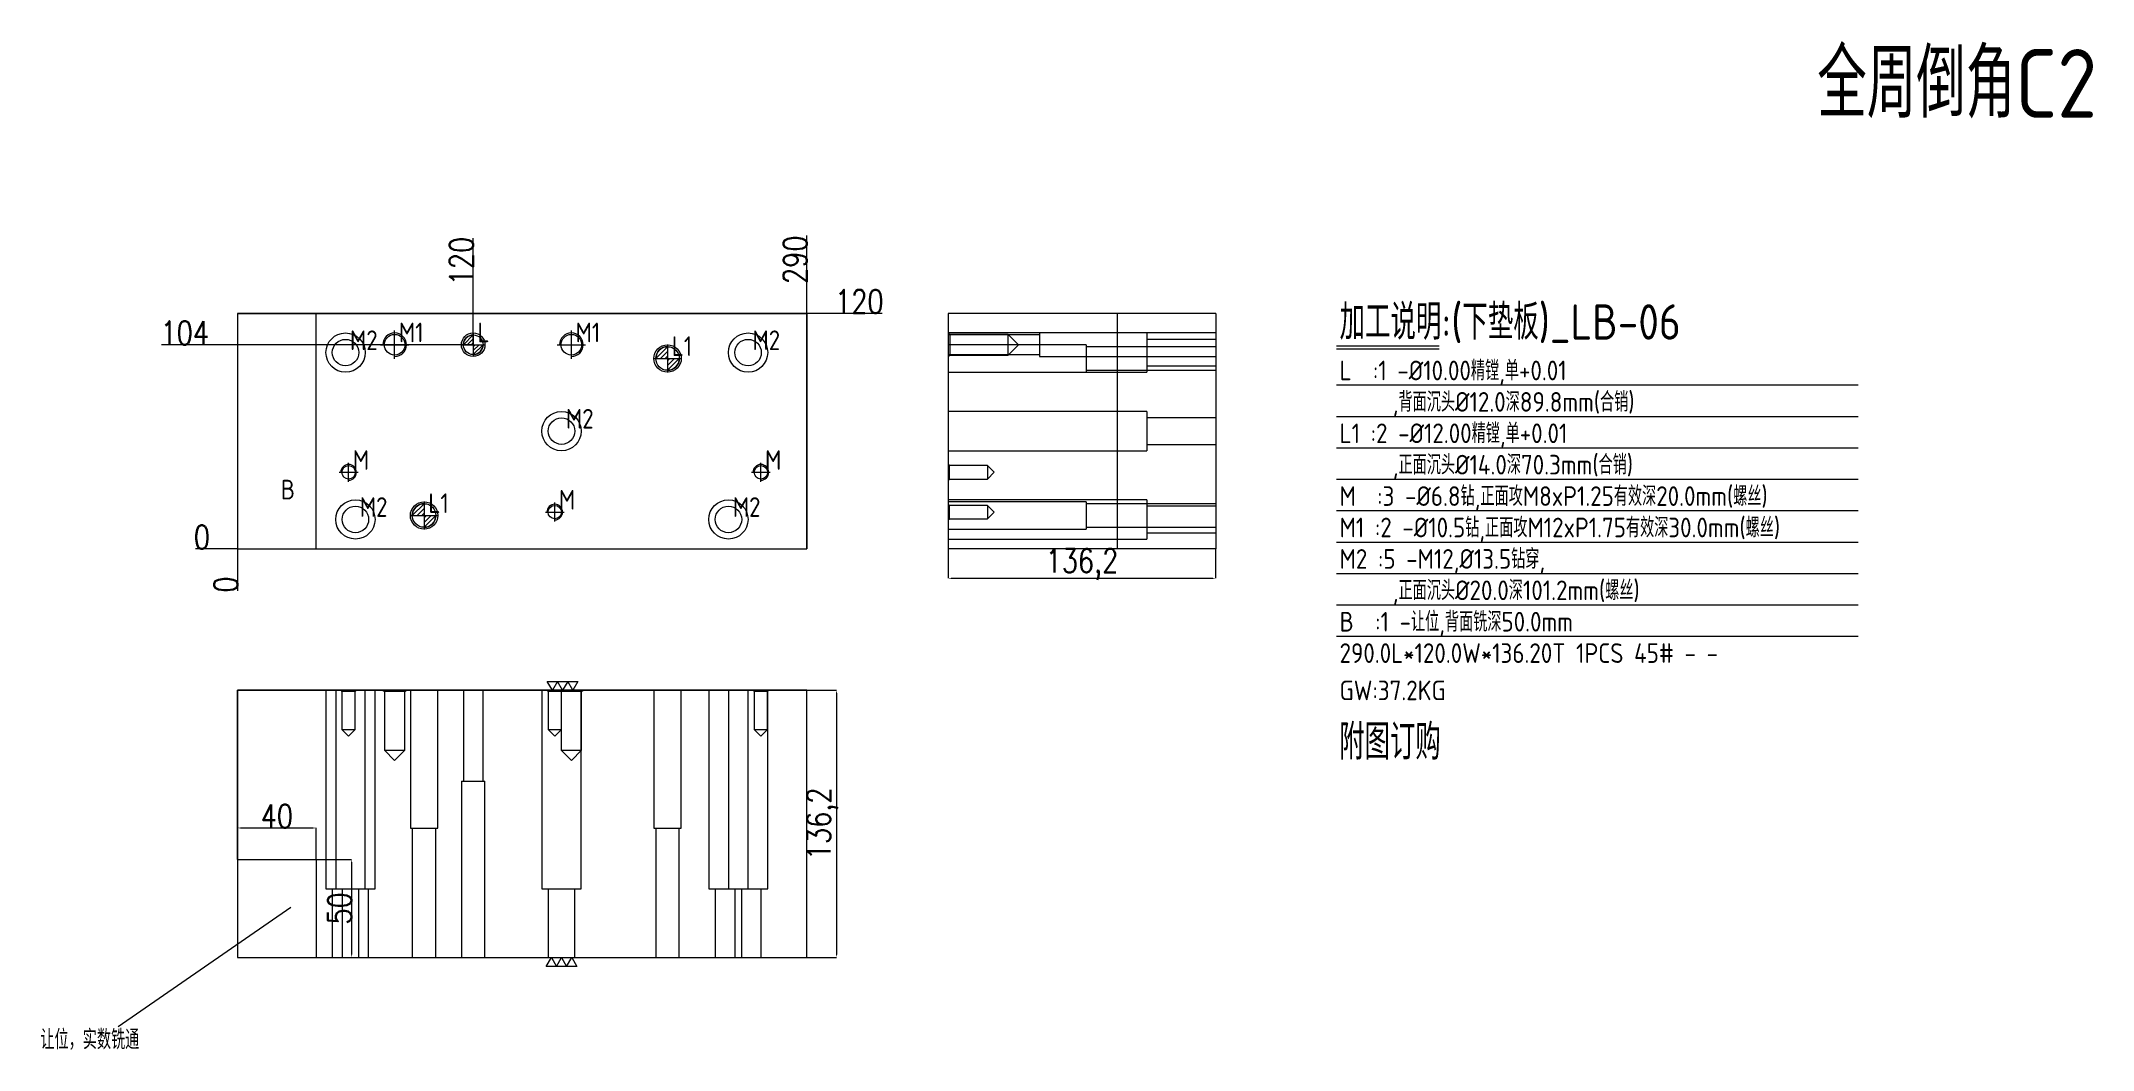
# Model space of a CAD drawing. Header units: millimetres. Extents: x -10557 to -9512, y 59544 to 60058.
import ezdxf

# ---------------------------------------------------------------- set-up
doc = ezdxf.new("R2010")
doc.units = ezdxf.units.MM
doc.linetypes.add('CENTER', pattern=[0])
doc.linetypes.add('DASHED', pattern=[0])
for name, color, linetype, lineweight in [('DIE', 20, 'Continuous', 20), ('DIM', 4, 'Continuous', 20), ('LB', 191, 'Continuous', 20), ('LB_W', 1, 'Continuous', 20)]:
    doc.layers.add(name, color=color, linetype=linetype, lineweight=lineweight)
doc.styles.add('gbenor', font='gbenor.shx', dxfattribs={"bigfont": 'gbcbig.shx'})
doc.styles.add('TXT', font='txt.shx', dxfattribs={"width": 0.8, "bigfont": 'ctxt.shx'})
doc.dimstyles.new('零件', dxfattribs={"dimscale": 1.5, "dimtxt": 8, "dimasz": 1, "dimexe": 0, "dimexo": 0, "dimgap": 0, "dimtad": 1, "dimtxsty": 'TXT', "dimcen": 0, "dimclrd": 252, "dimclre": 252, "dimclrt": 4, "dimazin": 3, "dimtp": 0.001, "dimtm": 0.001, "dimtfac": 1, "dimtmove": 0, "dimatfit": 3, "dimlwd": 5, "dimlwe": 5})

# ---------------------------------------------------------------- blocks, each defined once
blk = doc.blocks.new('*D1109')
at = {"layer": 'Defpoints', "color": 0}
for p in [(-10166.9, 59919.7), (-10151.9, 59919.7), (-10456.9, 59799.7)]:
    blk.add_point(p, dxfattribs=at)
at = {"layer": 'DIM', "color": 252, "lineweight": 5}
blk.add_line((-10166.9, 59919.7), (-10128.6, 59919.7), dxfattribs=at)
at = {"layer": 'DIM', "color": 4, "lineweight": 5, "insert": (-10140.2, 59925.7), "char_height": 12, "attachment_point": 5, "style": 'TXT'}
blk.add_mtext('120', dxfattribs=at)
blk = doc.blocks.new('*D1110')
at = {"layer": 'Defpoints', "color": 0}
for p in [(-10471.9, 59799.7), (-10456.9, 59799.7), (-10456.9, 59799.7)]:
    blk.add_point(p, dxfattribs=at)
at = {"layer": 'DIM', "color": 252, "lineweight": 5}
blk.add_line((-10456.9, 59799.7), (-10478.3, 59799.7), dxfattribs=at)
at = {"layer": 'DIM', "color": 4, "lineweight": 5, "insert": (-10475.1, 59805.7), "char_height": 12, "attachment_point": 5, "style": 'TXT'}
blk.add_mtext('0', dxfattribs=at)
blk = doc.blocks.new('*D1111')
at = {"layer": 'Defpoints', "color": 0}
for p in [(-10471.9, 59903.7), (-10336.9, 59903.7), (-10456.9, 59799.7)]:
    blk.add_point(p, dxfattribs=at)
at = {"layer": 'DIM', "color": 252, "lineweight": 5}
for p, q in [((-10468.9, 59903.7), (-10495.7, 59903.7)), ((-10465.9, 59903.7), (-10468.9, 59903.7)), ((-10336.9, 59903.7), (-10465.9, 59903.7))]:
    blk.add_line(p, q, dxfattribs=at)
at = {"layer": 'DIM', "color": 4, "lineweight": 5, "insert": (-10483.8, 59909.7), "char_height": 12, "attachment_point": 5, "style": 'TXT'}
blk.add_mtext('104', dxfattribs=at)
blk = doc.blocks.new('*D1112')
at = {"layer": 'Defpoints', "color": 0}
for p in [(-10456.9, 59799.7), (-10456.9, 59799.7), (-10456.9, 59784.7)]:
    blk.add_point(p, dxfattribs=at)
at = {"layer": 'DIM', "color": 252, "lineweight": 5}
blk.add_line((-10456.9, 59799.7), (-10456.9, 59778.3), dxfattribs=at)
at = {"layer": 'DIM', "color": 4, "lineweight": 5, "insert": (-10462.9, 59781.5), "char_height": 12, "attachment_point": 5, "rotation": 90, "style": 'TXT'}
blk.add_mtext('0', dxfattribs=at)
blk = doc.blocks.new('*D1113')
at = {"layer": 'Defpoints', "color": 0}
for p in [(-10166.9, 59934.7), (-10166.9, 59919.7), (-10456.9, 59799.7)]:
    blk.add_point(p, dxfattribs=at)
at = {"layer": 'DIM', "color": 252, "lineweight": 5}
blk.add_line((-10166.9, 59919.7), (-10166.9, 59959.4), dxfattribs=at)
at = {"layer": 'DIM', "color": 4, "lineweight": 5, "insert": (-10172.9, 59947), "char_height": 12, "attachment_point": 5, "rotation": 90, "style": 'TXT'}
blk.add_mtext('290', dxfattribs=at)
blk = doc.blocks.new('*D1114')
at = {"layer": 'Defpoints', "color": 0}
for p in [(-10336.9, 59934.7), (-10336.9, 59903.7), (-10456.9, 59799.7)]:
    blk.add_point(p, dxfattribs=at)
at = {"layer": 'DIM', "color": 252, "lineweight": 5}
blk.add_line((-10336.9, 59903.7), (-10336.9, 59958), dxfattribs=at)
at = {"layer": 'DIM', "color": 4, "lineweight": 5, "insert": (-10342.9, 59946.3), "char_height": 12, "attachment_point": 5, "rotation": 90, "style": 'TXT'}
blk.add_mtext('120', dxfattribs=at)
blk = doc.blocks.new('*D1115')
at = {"layer": 'Defpoints', "color": 0}
for p in [(-10166.9, 59727.7), (-10166.9, 59591.5), (-10151.9, 59591.5)]:
    blk.add_point(p, dxfattribs=at)
at = {"layer": 'DIM', "color": 252, "lineweight": 5}
for p, q in [((-10166.9, 59727.7), (-10151.9, 59727.7)), ((-10151.9, 59726.2), (-10151.9, 59593)), ((-10166.9, 59591.5), (-10151.9, 59591.5))]:
    blk.add_line(p, q, dxfattribs=at)
at = {"layer": 'DIM', "color": 252}
for points in [[(-10151.6, 59726.2), (-10152.1, 59726.2), (-10151.9, 59727.7)], [(-10152.1, 59593), (-10151.6, 59593), (-10151.9, 59591.5)]]:
    blk.add_solid(points, dxfattribs=at)
at = {"layer": 'DIM', "color": 4, "lineweight": 5, "insert": (-10159, 59659.6), "char_height": 12, "attachment_point": 5, "rotation": 90, "style": 'TXT'}
blk.add_mtext('136,2', dxfattribs=at)
blk = doc.blocks.new('*D1116')
at = {"layer": 'Defpoints', "color": 0}
for p in [(-10094.9, 59799.7), (-9958.7, 59799.7), (-9958.7, 59784.7)]:
    blk.add_point(p, dxfattribs=at)
at = {"layer": 'DIM', "color": 252, "lineweight": 5}
for p, q in [((-10094.9, 59799.7), (-10094.9, 59784.7)), ((-9958.7, 59799.7), (-9958.7, 59784.7)), ((-10093.4, 59784.7), (-9960.2, 59784.7))]:
    blk.add_line(p, q, dxfattribs=at)
at = {"layer": 'DIM', "color": 252}
for points in [[(-10093.4, 59784.9), (-10093.4, 59784.4), (-10094.9, 59784.7)], [(-9960.2, 59784.4), (-9960.2, 59784.9), (-9958.7, 59784.7)]]:
    blk.add_solid(points, dxfattribs=at)
at = {"layer": 'DIM', "color": 4, "lineweight": 5, "insert": (-10026.8, 59791.8), "char_height": 12, "attachment_point": 5, "style": 'TXT'}
blk.add_mtext('136,2', dxfattribs=at)
blk = doc.blocks.new('pg_hx_L0')
at = {"color": 230}
for p, q in [((-0.6, 0), (0.6, 0)), ((-0.5, -0.003), (0, 0.497)), ((-0.3, 0), (0, 0.3)), ((-0.1, 0), (0, 0.1)), ((0, 0.6), (0, -0.6)), ((0.5, 0.003), (0, -0.497)), ((0.1, 0), (0, -0.1)), ((0.3, 0), (0, -0.3))]:
    blk.add_line(p, q, dxfattribs=at)
for start, end in [(90, 180), (270, 0)]:
    blk.add_arc((0, 0), 0.5, start, end, dxfattribs=at)
blk = doc.blocks.new('pg_hx_LLL0')
blk.add_blockref('pg_hx_L0', (0, 0))
blk = doc.blocks.new('*D1117')
at = {"layer": 'Defpoints', "color": 0}
for p in [(-10416.9, 59657.5), (-10456.9, 59641.5), (-10416.9, 59641.5)]:
    blk.add_point(p, dxfattribs=at)
at = {"layer": 'DIM', "color": 252, "lineweight": 5}
for p, q in [((-10456.9, 59641.5), (-10456.9, 59657.5)), ((-10455.4, 59657.5), (-10418.4, 59657.5)), ((-10416.9, 59641.5), (-10416.9, 59657.5))]:
    blk.add_line(p, q, dxfattribs=at)
at = {"layer": 'DIM', "color": 252}
for points in [[(-10455.4, 59657.7), (-10455.4, 59657.2), (-10456.9, 59657.5)], [(-10418.4, 59657.2), (-10418.4, 59657.7), (-10416.9, 59657.5)]]:
    blk.add_solid(points, dxfattribs=at)
at = {"layer": 'DIM', "color": 4, "lineweight": 5, "insert": (-10436.9, 59663.5), "char_height": 12, "attachment_point": 5, "style": 'TXT'}
blk.add_mtext('40', dxfattribs=at)
blk = doc.blocks.new('*D1118')
at = {"layer": 'Defpoints', "color": 0}
for p in [(-10416.9, 59641.5), (-10416.9, 59591.5), (-10398.9, 59591.5)]:
    blk.add_point(p, dxfattribs=at)
at = {"layer": 'DIM', "color": 252, "lineweight": 5}
for p, q in [((-10416.9, 59641.5), (-10398.9, 59641.5)), ((-10398.9, 59640), (-10398.9, 59593)), ((-10416.9, 59591.5), (-10398.9, 59591.5))]:
    blk.add_line(p, q, dxfattribs=at)
at = {"layer": 'DIM', "color": 252}
for points in [[(-10398.7, 59640), (-10399.2, 59640), (-10398.9, 59641.5)], [(-10399.2, 59593), (-10398.7, 59593), (-10398.9, 59591.5)]]:
    blk.add_solid(points, dxfattribs=at)
at = {"layer": 'DIM', "color": 4, "lineweight": 5, "insert": (-10404.9, 59616.5), "char_height": 12, "attachment_point": 5, "rotation": 90, "style": 'TXT'}
blk.add_mtext('50', dxfattribs=at)

msp = doc.modelspace()

# ---------------------------------------------------------------- linework, layer by layer
at = {"layer": 'DIE', "color": 4, "linetype": 'Continuous', "lineweight": 5}
msp.add_line((-10429.839, 59616.922), (-10517.799, 59556.206), dxfattribs=at)
at = {"layer": 'DIE', "color": 1, "linetype": 'Continuous', "lineweight": 5}
for points in [[(-10283.546, 59732.184), (-10286.144, 59727.684), (-10288.742, 59732.184), (-10291.341, 59727.684), (-10293.939, 59732.184), (-10296.537, 59727.684), (-10299.135, 59732.184), (-10283.546, 59732.184)], [(-10299.684, 59586.984), (-10297.086, 59591.484), (-10294.488, 59586.984), (-10291.89, 59591.484), (-10289.292, 59586.984), (-10286.694, 59591.484), (-10284.096, 59586.984), (-10299.684, 59586.984)]]:
    msp.add_lwpolyline(points, close=True, dxfattribs=at)
at = {"layer": 'DIM', "color": 8, "linetype": 'Continuous', "lineweight": 5}
for p, q in [((-9897.09, 59903.184), (-9844.926, 59903.184)), ((-9897.09, 59901.684), (-9844.926, 59901.684)), ((-9897.09, 59883.184), (-9631.41, 59883.184)), ((-9897.09, 59867.184), (-9631.41, 59867.184)), ((-9897.09, 59851.184), (-9631.41, 59851.184)), ((-9897.09, 59835.184), (-9631.41, 59835.184)), ((-9897.09, 59819.184), (-9631.41, 59819.184)), ((-9897.09, 59803.184), (-9631.41, 59803.184)), ((-9897.09, 59787.184), (-9631.41, 59787.184)), ((-9897.09, 59771.184), (-9631.41, 59771.184)), ((-9897.09, 59755.184), (-9631.41, 59755.184))]:
    msp.add_line(p, q, dxfattribs=at)
at = {"layer": 'DIM', "color": 252, "linetype": 'DASHED', "lineweight": 5}
msp.add_lwpolyline([(-10456.89, 59919.684), (-10456.89, 59799.684), (-10166.89, 59799.684), (-10166.89, 59919.684)], close=True, dxfattribs=at)
at = {"layer": 'DIM', "color": 252, "linetype": 'DASHED', "lineweight": 5, "ltscale": 0.696484}
msp.add_lwpolyline([(-10456.89, 59591.484), (-10166.89, 59591.484), (-10166.89, 59727.684), (-10456.89, 59727.684)], close=True, dxfattribs=at)
at = {"layer": 'LB', "color": 135, "linetype": 'Continuous', "lineweight": 5}
for p, q in [((-10456.89, 59919.684), (-10456.89, 59799.684)), ((-10456.89, 59919.684), (-10166.89, 59919.684)), ((-10166.89, 59919.684), (-10166.89, 59799.684)), ((-10094.89, 59919.684), (-10094.89, 59799.684)), ((-9958.69, 59919.684), (-10094.89, 59919.684)), ((-9958.69, 59919.684), (-9958.69, 59799.684)), ((-10456.89, 59799.684), (-10166.89, 59799.684)), ((-9958.69, 59799.684), (-10094.89, 59799.684)), ((-10456.89, 59641.484), (-10456.89, 59727.684)), ((-10456.89, 59727.684), (-10166.89, 59727.684)), ((-10166.89, 59591.484), (-10166.89, 59727.684)), ((-10416.89, 59591.484), (-10166.89, 59591.484))]:
    msp.add_line(p, q, dxfattribs=at)
at = {"layer": 'LB', "color": 31, "linetype": 'DASHED', "lineweight": 5, "ltscale": 0.696484}
for p, q in [((-10416.89, 59799.684), (-10416.89, 59919.684)), ((-9993.69, 59909.684), (-10094.89, 59909.684)), ((-10048.49, 59909.684), (-10048.49, 59897.684)), ((-10008.69, 59799.684), (-10008.69, 59919.684)), ((-9958.69, 59909.684), (-9993.691, 59909.684)), ((-9993.69, 59909.684), (-9993.69, 59889.684)), ((-10024.59, 59903.684), (-10094.89, 59903.684)), ((-10024.59, 59903.684), (-10024.59, 59889.684)), ((-9958.69, 59906.437), (-9993.69, 59906.437)), ((-10094.89, 59889.684), (-9993.69, 59889.684)), ((-10048.49, 59897.684), (-9958.69, 59897.684)), ((-9993.69, 59892.93), (-9958.69, 59892.93)), ((-9993.69, 59869.684), (-10094.89, 59869.684)), ((-9993.69, 59869.684), (-9993.69, 59849.684)), ((-9958.69, 59866.434), (-9993.69, 59866.434)), ((-10094.89, 59849.684), (-9993.69, 59849.684)), ((-9993.69, 59852.934), (-9958.69, 59852.934)), ((-9993.69, 59824.684), (-10094.89, 59824.684)), ((-10024.59, 59823.684), (-10094.89, 59823.684)), ((-10024.59, 59823.684), (-10024.59, 59809.684)), ((-9993.69, 59824.684), (-9993.69, 59804.684)), ((-9958.69, 59821.437), (-9993.69, 59821.437)), ((-10094.89, 59809.684), (-10024.59, 59809.684)), ((-9993.69, 59807.93), (-9958.69, 59807.93)), ((-10094.89, 59804.684), (-9993.69, 59804.684)), ((-10411.89, 59727.684), (-10411.89, 59626.484)), ((-10406.89, 59727.684), (-10406.89, 59626.484)), ((-10391.89, 59626.484), (-10391.89, 59727.684)), ((-10386.89, 59626.484), (-10386.89, 59727.684)), ((-10368.89, 59727.684), (-10368.89, 59657.384)), ((-10354.89, 59657.384), (-10354.89, 59727.684)), ((-10301.89, 59727.684), (-10301.89, 59626.484)), ((-10281.89, 59626.484), (-10281.89, 59727.684)), ((-10244.89, 59727.684), (-10244.89, 59657.384)), ((-10230.89, 59657.384), (-10230.89, 59727.684)), ((-10216.89, 59727.684), (-10216.89, 59626.484)), ((-10206.89, 59727.684), (-10206.89, 59626.484)), ((-10196.89, 59626.484), (-10196.89, 59727.684)), ((-10186.89, 59626.484), (-10186.89, 59727.684)), ((-10342.89, 59681.284), (-10342.89, 59591.484)), ((-10342.89, 59681.284), (-10330.89, 59681.284)), ((-10330.89, 59591.484), (-10330.89, 59681.284)), ((-10368.89, 59657.384), (-10354.89, 59657.384)), ((-10244.89, 59657.384), (-10230.89, 59657.384)), ((-10411.89, 59626.484), (-10406.89, 59626.484)), ((-10408.644, 59626.484), (-10408.644, 59591.484)), ((-10406.89, 59626.484), (-10386.89, 59626.484)), ((-10403.644, 59626.484), (-10403.644, 59591.484)), ((-10395.137, 59591.484), (-10395.137, 59626.484)), ((-10390.137, 59591.484), (-10390.137, 59626.484)), ((-10301.89, 59626.484), (-10281.89, 59626.484)), ((-10298.64, 59626.484), (-10298.64, 59591.484)), ((-10285.14, 59591.484), (-10285.14, 59626.484)), ((-10216.89, 59626.484), (-10196.89, 59626.484)), ((-10213.644, 59626.484), (-10213.644, 59591.484)), ((-10203.644, 59626.484), (-10203.644, 59591.484)), ((-10200.137, 59591.484), (-10200.137, 59626.484)), ((-10196.89, 59626.484), (-10186.89, 59626.484)), ((-10190.137, 59591.484), (-10190.137, 59626.484))]:
    msp.add_line(p, q, dxfattribs=at)
at = {"layer": 'LB', "color": 5, "linetype": 'DASHED', "lineweight": 5, "ltscale": 0.696484}
for p, q in [((-10094.143, 59908.937), (-10094.89, 59909.684)), ((-10064.39, 59908.937), (-10094.143, 59908.937)), ((-10094.143, 59908.937), (-10094.143, 59898.431)), ((-10059.137, 59903.684), (-10064.39, 59908.937)), ((-10064.39, 59898.431), (-10064.39, 59908.937)), ((-10064.39, 59898.431), (-10059.137, 59903.684)), ((-10094.89, 59897.684), (-10094.143, 59898.431)), ((-10094.143, 59898.431), (-10064.39, 59898.431)), ((-10094.293, 59842.087), (-10094.89, 59842.684)), ((-10074.89, 59842.087), (-10094.293, 59842.087)), ((-10094.293, 59838.684), (-10094.293, 59842.087)), ((-10094.293, 59835.281), (-10094.293, 59838.684)), ((-10071.487, 59838.684), (-10074.89, 59842.087)), ((-10074.89, 59842.087), (-10074.89, 59835.281)), ((-10074.89, 59835.281), (-10071.487, 59838.684)), ((-10094.89, 59834.684), (-10094.293, 59835.281)), ((-10094.293, 59835.281), (-10074.89, 59835.281)), ((-10094.293, 59821.837), (-10094.89, 59822.434)), ((-10074.89, 59821.837), (-10094.293, 59821.837)), ((-10094.293, 59818.434), (-10094.293, 59821.837)), ((-10094.293, 59815.031), (-10094.293, 59818.434)), ((-10071.487, 59818.434), (-10074.89, 59821.837)), ((-10074.89, 59821.837), (-10074.89, 59815.031)), ((-10074.89, 59815.031), (-10071.487, 59818.434)), ((-10094.89, 59814.434), (-10094.293, 59815.031)), ((-10094.293, 59815.031), (-10074.89, 59815.031)), ((-10404.341, 59727.684), (-10403.744, 59727.087)), ((-10403.744, 59727.087), (-10403.744, 59707.684)), ((-10396.938, 59727.087), (-10403.744, 59727.087)), ((-10396.938, 59727.087), (-10396.341, 59727.684)), ((-10396.938, 59707.684), (-10396.938, 59727.087)), ((-10382.89, 59727.684), (-10382.143, 59726.937)), ((-10382.143, 59726.937), (-10382.143, 59697.184)), ((-10371.637, 59726.937), (-10382.143, 59726.937)), ((-10371.637, 59726.937), (-10370.89, 59727.684)), ((-10371.637, 59697.184), (-10371.637, 59726.937)), ((-10299.341, 59727.684), (-10298.744, 59727.087)), ((-10298.744, 59727.087), (-10298.744, 59707.684)), ((-10291.938, 59727.087), (-10298.744, 59727.087)), ((-10292.89, 59727.684), (-10292.143, 59726.937)), ((-10292.143, 59726.937), (-10292.143, 59697.184)), ((-10281.637, 59726.937), (-10292.143, 59726.937)), ((-10291.938, 59727.087), (-10291.341, 59727.684)), ((-10291.938, 59707.684), (-10291.938, 59727.087)), ((-10281.637, 59726.937), (-10280.89, 59727.684)), ((-10281.637, 59697.184), (-10281.637, 59726.937)), ((-10194.341, 59727.684), (-10193.744, 59727.087)), ((-10193.744, 59727.087), (-10193.744, 59707.684)), ((-10186.938, 59727.087), (-10193.744, 59727.087)), ((-10186.938, 59727.087), (-10186.341, 59727.684)), ((-10186.938, 59707.684), (-10186.938, 59727.087)), ((-10403.744, 59707.684), (-10400.341, 59704.281)), ((-10403.744, 59707.684), (-10396.938, 59707.684)), ((-10400.341, 59704.281), (-10396.938, 59707.684)), ((-10298.744, 59707.684), (-10295.341, 59704.281)), ((-10298.744, 59707.684), (-10291.938, 59707.684)), ((-10295.341, 59704.281), (-10291.938, 59707.684)), ((-10193.744, 59707.684), (-10190.341, 59704.281)), ((-10193.744, 59707.684), (-10186.938, 59707.684)), ((-10190.341, 59704.281), (-10186.938, 59707.684)), ((-10382.143, 59697.184), (-10376.89, 59691.931)), ((-10382.143, 59697.184), (-10376.89, 59697.184)), ((-10376.89, 59691.931), (-10371.637, 59697.184)), ((-10376.89, 59697.184), (-10371.637, 59697.184)), ((-10292.143, 59697.184), (-10286.89, 59691.931)), ((-10292.143, 59697.184), (-10286.89, 59697.184)), ((-10286.89, 59691.931), (-10281.637, 59697.184)), ((-10286.89, 59697.184), (-10281.637, 59697.184))]:
    msp.add_line(p, q, dxfattribs=at)
at = {"layer": 'LB', "color": 31, "linetype": 'Continuous', "lineweight": 5}
for p, q in [((-10456.89, 59641.484), (-10416.89, 59641.484)), ((-10416.89, 59641.484), (-10416.89, 59591.484))]:
    msp.add_line(p, q, dxfattribs=at)
at = {"layer": 'LB', "color": 42, "linetype": 'Continuous', "lineweight": 5}
for centre, radius in [((-10401.89, 59899.684), 10), ((-10196.89, 59899.684), 10), ((-10401.89, 59899.684), 6.753), ((-10376.89, 59903.684), 5.253), ((-10286.89, 59903.684), 5.253), ((-10237.89, 59896.684), 7), ((-10196.89, 59899.684), 6.753), ((-10291.89, 59859.684), 10), ((-10291.89, 59859.684), 6.75), ((-10400.341, 59838.684), 3.403), ((-10190.341, 59838.684), 3.403), ((-10396.89, 59814.684), 10), ((-10396.89, 59814.684), 6.753), ((-10361.89, 59816.684), 7), ((-10295.341, 59818.434), 3.403), ((-10206.89, 59814.684), 10), ((-10206.89, 59814.684), 6.753)]:
    msp.add_circle(centre, radius, dxfattribs=at)
at = {"layer": 'LB', "color": 30, "linetype": 'DASHED', "lineweight": 5, "ltscale": 0.696484}
msp.add_circle((-10336.89, 59903.684), 6, dxfattribs=at)
at = {"layer": 'LB', "color": 42, "linetype": 'Continuous', "lineweight": 5}
for centre, radius in [((-10376.89, 59903.684), 6), ((-10286.89, 59903.684), 6), ((-10400.341, 59838.684), 4), ((-10190.341, 59838.684), 4), ((-10295.341, 59818.434), 4)]:
    msp.add_arc(centre, radius, 270, 180, dxfattribs=at)
at = {"layer": 'LB_W', "color": 1, "linetype": 'CENTER', "lineweight": 5, "ltscale": 0.696484}
for p, q in [((-10376.89, 59896.484), (-10376.89, 59910.884)), ((-10286.89, 59896.484), (-10286.89, 59910.884)), ((-10384.09, 59903.684), (-10369.69, 59903.684)), ((-10294.09, 59903.684), (-10279.69, 59903.684)), ((-10405.141, 59838.684), (-10395.541, 59838.684)), ((-10400.341, 59833.884), (-10400.341, 59843.484)), ((-10195.141, 59838.684), (-10185.541, 59838.684)), ((-10190.341, 59833.884), (-10190.341, 59843.484)), ((-10300.141, 59818.434), (-10290.541, 59818.434)), ((-10295.341, 59813.634), (-10295.341, 59823.234))]:
    msp.add_line(p, q, dxfattribs=at)
at = {"layer": 'LB_W', "color": 1, "linetype": 'DASHED', "lineweight": 5, "ltscale": 0.696484}
for p, q in [((-10048.49, 59908.684), (-10094.89, 59908.684)), ((-9958.69, 59902.684), (-10024.59, 59902.684)), ((-10094.89, 59898.683), (-10048.49, 59898.683)), ((-10024.59, 59890.683), (-9958.69, 59890.683)), ((-9958.69, 59822.684), (-10024.59, 59822.684)), ((-10024.59, 59810.683), (-9958.69, 59810.683)), ((-10341.89, 59727.684), (-10341.89, 59681.284)), ((-10331.89, 59681.284), (-10331.89, 59727.684)), ((-10367.89, 59657.384), (-10367.89, 59591.484)), ((-10355.89, 59591.484), (-10355.89, 59657.384)), ((-10243.89, 59657.384), (-10243.89, 59591.484)), ((-10231.89, 59591.484), (-10231.89, 59657.384))]:
    msp.add_line(p, q, dxfattribs=at)
at = {"layer": 'LB_W', "color": 1, "linetype": 'Continuous', "lineweight": 5}
for centre, radius in [((-10336.89, 59903.684), 5), ((-10237.89, 59896.684), 6), ((-10361.89, 59816.684), 6)]:
    msp.add_circle(centre, radius, dxfattribs=at)

# ---------------------------------------------------------------- block references
at = {"layer": 'LB', "lineweight": 5, "ltscale": 0.696484}
for p, xscale, yscale, zscale in [((-10336.89, 59903.684), 10, 10, 10), ((-10237.89, 59896.684), 12, 12, 12), ((-10361.89, 59816.684), 12, 12, 12)]:
    msp.add_blockref('pg_hx_LLL0', p, dxfattribs=dict(at, xscale=xscale, yscale=yscale, zscale=zscale))

# ---------------------------------------------------------------- texts
at = {"layer": 'DIM', "color": 6, "lineweight": 5, "style": 'gbenor'}
for s, height, p in [('全周倒角C2', 35, (-9652.278, 60019.329)), ('附图订购', 18, (-9895.835, 59692.314))]:
    msp.add_text(s, height=height, dxfattribs=at).set_placement(p)
at = {"layer": 'DIM', "color": 4, "lineweight": 5, "style": 'gbenor'}
for s, height, p in [('加工说明:(下垫板)_LB-06', 18, (-9895.579, 59906.29)), ('M2', 10, (-10399.665, 59900.988)), ('M1', 10, (-10374.745, 59904.948)), ('L', 10, (-10334.745, 59904.948)), ('M1', 10, (-10284.745, 59904.948)), ('M2', 10, (-10194.665, 59900.988)), ('L1', 10, (-10235.725, 59897.958)), ('     ,背面沉头%%c12.0深89.8mm(合销)', 10, (-9895.59, 59869.576)), ('M2', 10, (-10289.665, 59860.988)), ('M', 10, (-10398.235, 59839.928)), ('M', 10, (-10188.235, 59839.928)), ('     ,正面沉头%%c14.0深70.3mm(合销)', 10, (-9895.59, 59837.576)), ('B', 10, (-10434.865, 59824.888)), ('M2', 10, (-10394.665, 59815.988)), ('L1', 10, (-10359.725, 59817.958)), ('M', 10, (-10293.235, 59819.678)), ('M2', 10, (-10204.665, 59815.988)), ('M  :3 -%%c6.8钻,正面攻M8xP1.25有效深20.0mm(螺丝)', 10, (-9895.59, 59821.576)), ('M1 :2 -%%c10.5钻,正面攻M12xP1.75有效深30.0mm(螺丝)', 10, (-9895.59, 59805.576)), ('M2 :5 -M12,%%c13.5钻穿,', 10, (-9895.59, 59789.576)), ('     ,正面沉头%%c20.0深101.2mm(螺丝)', 10, (-9895.59, 59773.576)), ('B  :1 -让位,背面铣深50.0mm', 10, (-9895.59, 59757.576)), ('290.0L*120.0W*136.20T 1PCS 45# - -', 10, (-9895.59, 59741.576)), ('GW:37.2KG', 10, (-9895.59, 59722.576)), ('让位，实数铣通', 10, (-10557.345, 59544.697))]:
    msp.add_text(s, height=height, dxfattribs=at).set_placement(p)
at = {"layer": 'DIM', "color": 2, "lineweight": 5, "style": 'gbenor'}
for s, p in [('L  :1 -%%C10.00精镗,单+0.01', (-9895.59, 59885.576)), ('L1 :2 -%%C12.00精镗,单+0.01', (-9895.59, 59853.576))]:
    msp.add_text(s, height=10, dxfattribs=at).set_placement(p)

# ---------------------------------------------------------------- dimensions: what is measured, and where the dimension line sits
at = {"layer": 'DIM', "lineweight": 5}
for feature_location, offset, dtype, origin, picture, middle in [((-10166.89, 59919.684), (0, 15), 1, (-10456.89, 59799.684), '*D1113', (-10172.89, 59947.026)), ((-10336.89, 59903.684), (0, 31), 1, (-10456.89, 59799.684), '*D1114', (-10342.89, 59946.341)), ((-10166.89, 59919.684), (15, 0), 0, (-10456.89, 59799.684), '*D1109', (-10140.233, 59925.684)), ((-10336.89, 59903.684), (-135, 0), 0, (-10456.89, 59799.684), '*D1111', (-10483.776, 59909.684)), ((-10456.890182345, 59799.683522231), (-15, 0), 0, (-10456.890182345, 59799.683522231), '*D1110', (-10475.090182345, 59805.683522231)), ((-10456.890182345, 59799.683522231), (0, -15), 1, (-10456.890182345, 59799.683522231), '*D1112', (-10462.890182345, 59781.483522231))]:
    dim = msp.add_ordinate_dim(feature_location=feature_location, offset=offset, dtype=dtype, origin=origin, dimstyle='零件', dxfattribs=at)
    dim.commit()
    dim.dimension.update_dxf_attribs({"geometry": picture, "text_midpoint": middle})
for base, p1, p2, picture, middle in [((-9958.69, 59784.684), (-10094.89, 59799.684), (-9958.69, 59799.684), '*D1116', (-10026.79, 59791.826)), ((-10416.89, 59657.458), (-10456.89, 59641.484), (-10416.89, 59641.484), '*D1117', (-10436.89, 59663.458))]:
    dim = msp.add_linear_dim(base=base, p1=p1, p2=p2, dimstyle='零件', dxfattribs=at)
    dim.commit()
    dim.dimension.update_dxf_attribs({"geometry": picture, "text_midpoint": middle})
for base, p1, p2, picture, middle in [((-10151.89, 59591.484), (-10166.89, 59727.684), (-10166.89, 59591.484), '*D1115', (-10159.033, 59659.584)), ((-10398.925, 59591.484), (-10416.89, 59641.484), (-10416.89, 59591.484), '*D1118', (-10404.925, 59616.484))]:
    dim = msp.add_linear_dim(base=base, p1=p1, p2=p2, angle=90, dimstyle='零件', dxfattribs=at)
    dim.commit()
    dim.dimension.update_dxf_attribs({"geometry": picture, "text_midpoint": middle})

doc.saveas('drawing.dxf')
